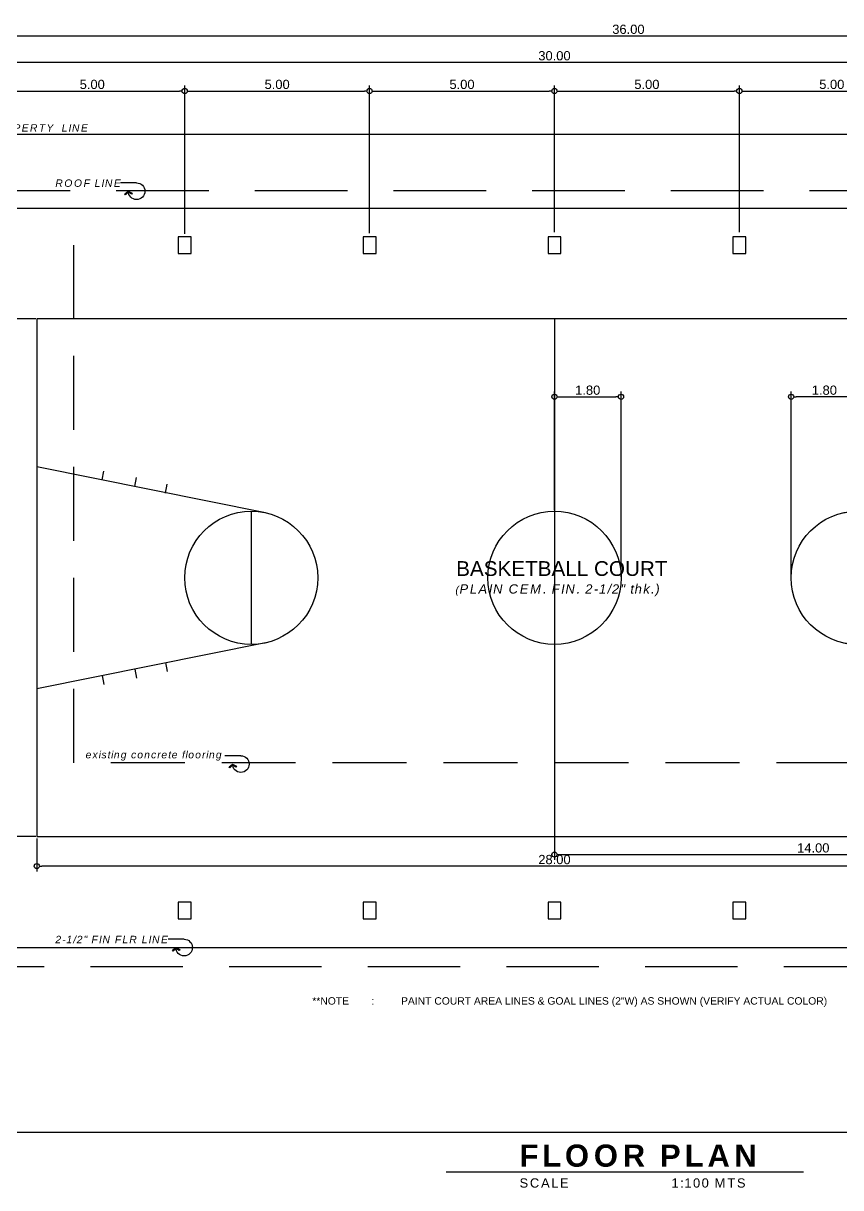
# Model space of a CAD drawing. Header units: inches. Extents: x -1369 to 1198, y -366 to 1398.
# Drawn here: x -29.52 to -7.41, y -13.91 to 17.58 of the extents above; entities that cross this region are included whole.
import ezdxf

# ---------------------------------------------------------------- set-up
doc = ezdxf.new("R2010")
doc.units = ezdxf.units.IN
doc.header["$MEASUREMENT"] = 0
doc.linetypes.add('HIDDEN', pattern=[0.375, 0.25, -0.125])
for name, color, linetype in [('dim', 8, 'Continuous'), ('rf', 1, 'HIDDEN'), ('txt', 7, 'Continuous')]:
    doc.layers.add(name, color=color, linetype=linetype)
doc.styles.get("Standard").update_dxf_attribs({"font": 'arial.ttf'})
doc.dimstyles.get("Standard").update_dxf_attribs({"dimtxt": 0.25, "dimasz": 0.14, "dimexe": 0.145, "dimexo": 0.025, "dimgap": 0.05, "dimtad": 1, "dimzin": 0, "dimdsep": 46, "dimtxsty": 'Standard', "dimblk": 'DOTBLANK', "dimcen": 0.09, "dimclrd": 256, "dimclre": 256, "dimaunit": 1, "dimadec": 5, "dimazin": 0, "dimtfac": 1, "dimtix": 1, "dimtofl": 0, "dimtmove": 0, "dimatfit": 3, "dimfxl": 0, "dimtolj": 1, "dimtzin": 0, "dimlwd": -1, "dimlwe": -1, "dimarcsym": 0})

# ---------------------------------------------------------------- blocks, each defined once
blk = doc.blocks.new('_DotBlank')
at = {"color": 0, "linetype": 'ByBlock', "lineweight": -2}
blk.add_line((-0.5, 0), (-1, 0), dxfattribs=at)
blk.add_circle((0, 0), 0.5, dxfattribs=at)
blk = doc.blocks.new('*D78')
at = {"layer": 'Defpoints', "color": 0, "transparency": 16777216}
for p in [(4.847, 17.238), (-31.153, 14.583), (4.847, 14.583)]:
    blk.add_point(p, dxfattribs=at)
at = {"layer": 'dim', "transparency": 16777216}
for p, q in [((-31.153, 14.608), (-31.153, 17.383)), ((4.847, 14.608), (4.847, 17.383)), ((-31.013, 17.238), (4.707, 17.238))]:
    blk.add_line(p, q, dxfattribs=at)
at = {"layer": 'dim', "transparency": 16777216, "xscale": 0.14, "yscale": 0.14, "zscale": 0.14, "rotation": 180}
blk.add_blockref('_DotBlank', (-31.153, 17.238), dxfattribs=at)
at = {"layer": 'dim', "transparency": 16777216, "xscale": 0.14, "yscale": 0.14, "zscale": 0.14}
blk.add_blockref('_DotBlank', (4.847, 17.238), dxfattribs=at)
at = {"layer": 'dim', "color": 0, "transparency": 16777216, "insert": (-13.153, 17.416), "char_height": 0.25, "attachment_point": 5}
blk.add_mtext('\\A1;36.00', dxfattribs=at)
blk = doc.blocks.new('bc')
at = {"color": 8, "true_color": 0x808080}
blk.add_lwpolyline([(7, 14), (-7, 14), (-7, -14), (7, -14)], close=True, dxfattribs=at)
for points in [[(-1.759, 7.817), (-3, 14)], [(1.759, 7.817), (3, 14)], [(-2.646, 12.235), (-2.887, 12.187)], [(2.646, 12.235), (2.887, 12.187)], [(-2.469, 11.353), (-2.71, 11.304)], [(2.469, 11.353), (2.71, 11.304)], [(-2.291, 10.52), (-2.532, 10.472)], [(2.291, 10.52), (2.532, 10.472)], [(1.8, 8.2), (-1.8, 8.2)], [(7, 0), (-7, 0)], [(-1.759, -7.817), (-3, -14)], [(1.759, -7.817), (3, -14)], [(1.8, -8.2), (-1.8, -8.2)], [(-2.291, -10.52), (-2.532, -10.472)], [(2.291, -10.52), (2.532, -10.472)], [(-2.469, -11.353), (-2.71, -11.304)], [(2.469, -11.353), (2.71, -11.304)], [(-2.646, -12.235), (-2.887, -12.187)], [(2.646, -12.235), (2.887, -12.187)]]:
    blk.add_lwpolyline(points, dxfattribs=at)
for centre in [(0, 8.2), (0, 0), (0, -8.2)]:
    blk.add_circle(centre, 1.8, dxfattribs=at)
blk = doc.blocks.new('*D111')
at = {"layer": 'Defpoints', "color": 0, "transparency": 16777216}
for p in [(-0.153, 16.524), (-30.153, 14.583), (-0.153, 14.583)]:
    blk.add_point(p, dxfattribs=at)
at = {"layer": 'dim', "transparency": 16777216}
for p, q in [((-30.153, 14.608), (-30.153, 16.669)), ((-30.013, 16.524), (-0.293, 16.524)), ((-0.153, 14.608), (-0.153, 16.669))]:
    blk.add_line(p, q, dxfattribs=at)
at = {"layer": 'dim', "transparency": 16777216, "xscale": 0.14, "yscale": 0.14, "zscale": 0.14, "rotation": 180}
blk.add_blockref('_DotBlank', (-30.153, 16.524), dxfattribs=at)
at = {"layer": 'dim', "transparency": 16777216, "xscale": 0.14, "yscale": 0.14, "zscale": 0.14}
blk.add_blockref('_DotBlank', (-0.153, 16.524), dxfattribs=at)
at = {"layer": 'dim', "color": 0, "transparency": 16777216, "insert": (-15.153, 16.701), "char_height": 0.25, "attachment_point": 5}
blk.add_mtext('\\A1;30.00', dxfattribs=at)
blk = doc.blocks.new('*D113')
at = {"layer": 'Defpoints', "color": 0, "transparency": 16777216}
for p in [(-25.153, 15.748), (-30.153, 14.583), (-25.153, 11.858)]:
    blk.add_point(p, dxfattribs=at)
at = {"layer": 'dim', "transparency": 16777216}
for p, q in [((-30.153, 14.608), (-30.153, 15.893)), ((-30.013, 15.748), (-25.293, 15.748)), ((-25.153, 11.883), (-25.153, 15.893))]:
    blk.add_line(p, q, dxfattribs=at)
at = {"layer": 'dim', "transparency": 16777216, "xscale": 0.14, "yscale": 0.14, "zscale": 0.14, "rotation": 180}
blk.add_blockref('_DotBlank', (-30.153, 15.748), dxfattribs=at)
at = {"layer": 'dim', "transparency": 16777216, "xscale": 0.14, "yscale": 0.14, "zscale": 0.14}
blk.add_blockref('_DotBlank', (-25.153, 15.748), dxfattribs=at)
at = {"layer": 'dim', "color": 0, "transparency": 16777216, "insert": (-27.653, 15.926), "char_height": 0.25, "attachment_point": 5}
blk.add_mtext('\\A1;5.00', dxfattribs=at)
blk = doc.blocks.new('*D114')
at = {"layer": 'Defpoints', "color": 0, "transparency": 16777216}
for p in [(-20.153, 15.748), (-25.153, 11.883), (-20.153, 11.883)]:
    blk.add_point(p, dxfattribs=at)
at = {"layer": 'dim', "transparency": 16777216}
for p, q in [((-25.153, 11.908), (-25.153, 15.893)), ((-25.013, 15.748), (-20.293, 15.748)), ((-20.153, 11.908), (-20.153, 15.893))]:
    blk.add_line(p, q, dxfattribs=at)
at = {"layer": 'dim', "transparency": 16777216, "xscale": 0.14, "yscale": 0.14, "zscale": 0.14, "rotation": 180}
blk.add_blockref('_DotBlank', (-25.153, 15.748), dxfattribs=at)
at = {"layer": 'dim', "transparency": 16777216, "xscale": 0.14, "yscale": 0.14, "zscale": 0.14}
blk.add_blockref('_DotBlank', (-20.153, 15.748), dxfattribs=at)
at = {"layer": 'dim', "color": 0, "transparency": 16777216, "insert": (-22.653, 15.926), "char_height": 0.25, "attachment_point": 5}
blk.add_mtext('\\A1;5.00', dxfattribs=at)
blk = doc.blocks.new('*D115')
at = {"layer": 'Defpoints', "color": 0, "transparency": 16777216}
for p in [(-15.153, 15.748), (-20.153, 11.908), (-15.153, 11.908)]:
    blk.add_point(p, dxfattribs=at)
at = {"layer": 'dim', "transparency": 16777216}
for p, q in [((-20.153, 11.933), (-20.153, 15.893)), ((-20.013, 15.748), (-15.293, 15.748)), ((-15.153, 11.933), (-15.153, 15.893))]:
    blk.add_line(p, q, dxfattribs=at)
at = {"layer": 'dim', "transparency": 16777216, "xscale": 0.14, "yscale": 0.14, "zscale": 0.14, "rotation": 180}
blk.add_blockref('_DotBlank', (-20.153, 15.748), dxfattribs=at)
at = {"layer": 'dim', "transparency": 16777216, "xscale": 0.14, "yscale": 0.14, "zscale": 0.14}
blk.add_blockref('_DotBlank', (-15.153, 15.748), dxfattribs=at)
at = {"layer": 'dim', "color": 0, "transparency": 16777216, "insert": (-17.653, 15.926), "char_height": 0.25, "attachment_point": 5}
blk.add_mtext('\\A1;5.00', dxfattribs=at)
blk = doc.blocks.new('*D116')
at = {"layer": 'Defpoints', "color": 0, "transparency": 16777216}
for p in [(-10.153, 15.748), (-15.153, 11.908), (-10.153, 11.908)]:
    blk.add_point(p, dxfattribs=at)
at = {"layer": 'dim', "transparency": 16777216}
for p, q in [((-15.153, 11.933), (-15.153, 15.893)), ((-15.013, 15.748), (-10.293, 15.748)), ((-10.153, 11.933), (-10.153, 15.893))]:
    blk.add_line(p, q, dxfattribs=at)
at = {"layer": 'dim', "transparency": 16777216, "xscale": 0.14, "yscale": 0.14, "zscale": 0.14, "rotation": 180}
blk.add_blockref('_DotBlank', (-15.153, 15.748), dxfattribs=at)
at = {"layer": 'dim', "transparency": 16777216, "xscale": 0.14, "yscale": 0.14, "zscale": 0.14}
blk.add_blockref('_DotBlank', (-10.153, 15.748), dxfattribs=at)
at = {"layer": 'dim', "color": 0, "transparency": 16777216, "insert": (-12.653, 15.926), "char_height": 0.25, "attachment_point": 5}
blk.add_mtext('\\A1;5.00', dxfattribs=at)
blk = doc.blocks.new('*D117')
at = {"layer": 'Defpoints', "color": 0, "transparency": 16777216}
for p in [(-5.153, 15.748), (-10.153, 11.908), (-5.153, 11.908)]:
    blk.add_point(p, dxfattribs=at)
at = {"layer": 'dim', "transparency": 16777216}
for p, q in [((-10.153, 11.933), (-10.153, 15.893)), ((-10.013, 15.748), (-5.293, 15.748)), ((-5.153, 11.933), (-5.153, 15.893))]:
    blk.add_line(p, q, dxfattribs=at)
at = {"layer": 'dim', "transparency": 16777216, "xscale": 0.14, "yscale": 0.14, "zscale": 0.14, "rotation": 180}
blk.add_blockref('_DotBlank', (-10.153, 15.748), dxfattribs=at)
at = {"layer": 'dim', "transparency": 16777216, "xscale": 0.14, "yscale": 0.14, "zscale": 0.14}
blk.add_blockref('_DotBlank', (-5.153, 15.748), dxfattribs=at)
at = {"layer": 'dim', "color": 0, "transparency": 16777216, "insert": (-7.653, 15.926), "char_height": 0.25, "attachment_point": 5}
blk.add_mtext('\\A1;5.00', dxfattribs=at)
blk = doc.blocks.new('circular leader')
at = {"color": 8}
for points in [[(220.29, 247.37), (221.89, 247.37)], [(221.12, 246.54), (220.73, 246.34), (220.79, 246.23), (221.11, 246.43), (221.38, 246.17), (221.46, 246.27), (221.12, 246.54)]]:
    blk.add_lwpolyline(points, dxfattribs=at)
blk.add_arc((220.29, 246.54), 0.829, 90, 0, dxfattribs=at)
blk = doc.blocks.new('*D327')
at = {"layer": 'Defpoints', "color": 0, "transparency": 16777216}
for p in [(-29.153, -4.442), (-1.153, -4.442), (-29.153, -5.215)]:
    blk.add_point(p, dxfattribs=at)
at = {"layer": 'dim', "transparency": 16777216}
for p, q in [((-29.153, -4.467), (-29.153, -5.36)), ((-1.153, -4.467), (-1.153, -5.36)), ((-1.293, -5.215), (-29.013, -5.215))]:
    blk.add_line(p, q, dxfattribs=at)
at = {"layer": 'dim', "transparency": 16777216, "xscale": 0.14, "yscale": 0.14, "zscale": 0.14, "rotation": 180}
blk.add_blockref('_DotBlank', (-29.153, -5.215), dxfattribs=at)
at = {"layer": 'dim', "transparency": 16777216, "xscale": 0.14, "yscale": 0.14, "zscale": 0.14}
blk.add_blockref('_DotBlank', (-1.153, -5.215), dxfattribs=at)
at = {"layer": 'dim', "color": 0, "transparency": 16777216, "insert": (-15.153, -5.038), "char_height": 0.25, "attachment_point": 5}
blk.add_mtext('\\A1;28.00', dxfattribs=at)
blk = doc.blocks.new('*D328')
at = {"layer": 'Defpoints', "color": 0, "transparency": 16777216}
for p in [(-15.153, -4.417), (-1.153, -4.417), (-1.153, -4.901)]:
    blk.add_point(p, dxfattribs=at)
at = {"layer": 'dim', "transparency": 16777216}
for p, q in [((-15.153, -4.442), (-15.153, -5.046)), ((-1.153, -4.442), (-1.153, -5.046)), ((-15.013, -4.901), (-1.293, -4.901))]:
    blk.add_line(p, q, dxfattribs=at)
at = {"layer": 'dim', "transparency": 16777216, "xscale": 0.14, "yscale": 0.14, "zscale": 0.14, "rotation": 180}
blk.add_blockref('_DotBlank', (-15.153, -4.901), dxfattribs=at)
at = {"layer": 'dim', "transparency": 16777216, "xscale": 0.14, "yscale": 0.14, "zscale": 0.14}
blk.add_blockref('_DotBlank', (-1.153, -4.901), dxfattribs=at)
at = {"layer": 'dim', "color": 0, "transparency": 16777216, "insert": (-8.153, -4.723), "char_height": 0.25, "attachment_point": 5}
blk.add_mtext('\\A1;14.00', dxfattribs=at)
blk = doc.blocks.new('*D330')
at = {"layer": 'Defpoints', "color": 0, "transparency": 16777216}
for p in [(-8.753, 7.478), (-6.953, 4.419), (-8.753, 2.583)]:
    blk.add_point(p, dxfattribs=at)
at = {"layer": 'dim', "transparency": 16777216}
for p, q in [((-8.753, 2.608), (-8.753, 7.623)), ((-6.953, 4.444), (-6.953, 7.623)), ((-7.093, 7.478), (-8.613, 7.478))]:
    blk.add_line(p, q, dxfattribs=at)
at = {"layer": 'dim', "transparency": 16777216, "xscale": 0.14, "yscale": 0.14, "zscale": 0.14, "rotation": 180}
blk.add_blockref('_DotBlank', (-8.753, 7.478), dxfattribs=at)
at = {"layer": 'dim', "transparency": 16777216, "xscale": 0.14, "yscale": 0.14, "zscale": 0.14}
blk.add_blockref('_DotBlank', (-6.953, 7.478), dxfattribs=at)
at = {"layer": 'dim', "color": 0, "transparency": 16777216, "insert": (-7.853, 7.656), "char_height": 0.25, "attachment_point": 5}
blk.add_mtext('\\A1;1.80', dxfattribs=at)
blk = doc.blocks.new('*D336')
at = {"layer": 'Defpoints', "color": 0, "transparency": 16777216}
for p in [(-29.153, 9.583), (-30.026, -4.417), (-29.153, -4.417)]:
    blk.add_point(p, dxfattribs=at)
at = {"layer": 'dim', "transparency": 16777216}
for p, q in [((-29.178, 9.583), (-30.171, 9.583)), ((-30.026, 9.443), (-30.026, -4.277)), ((-29.178, -4.417), (-30.171, -4.417))]:
    blk.add_line(p, q, dxfattribs=at)
at = {"layer": 'dim', "transparency": 16777216, "xscale": 0.14, "yscale": 0.14, "zscale": 0.14}
for p, rotation in [((-30.026, 9.583), 90), ((-30.026, -4.417), 270)]:
    blk.add_blockref('_DotBlank', p, dxfattribs=dict(at, rotation=rotation))
at = {"layer": 'dim', "color": 0, "transparency": 16777216, "insert": (-30.204, 2.583), "char_height": 0.25, "attachment_point": 5, "rotation": 90}
blk.add_mtext('\\A1;14.00', dxfattribs=at)
blk = doc.blocks.new('*D338')
at = {"layer": 'Defpoints', "color": 0, "transparency": 16777216}
for p in [(-13.353, 7.478), (-15.153, 4.383), (-13.353, 2.583)]:
    blk.add_point(p, dxfattribs=at)
at = {"layer": 'dim', "transparency": 16777216}
for p, q in [((-15.153, 4.408), (-15.153, 7.623)), ((-13.353, 2.608), (-13.353, 7.623)), ((-15.013, 7.478), (-13.493, 7.478))]:
    blk.add_line(p, q, dxfattribs=at)
at = {"layer": 'dim', "transparency": 16777216, "xscale": 0.14, "yscale": 0.14, "zscale": 0.14, "rotation": 180}
blk.add_blockref('_DotBlank', (-15.153, 7.478), dxfattribs=at)
at = {"layer": 'dim', "transparency": 16777216, "xscale": 0.14, "yscale": 0.14, "zscale": 0.14}
blk.add_blockref('_DotBlank', (-13.353, 7.478), dxfattribs=at)
at = {"layer": 'dim', "color": 0, "transparency": 16777216, "insert": (-14.253, 7.656), "char_height": 0.25, "attachment_point": 5}
blk.add_mtext('\\A1;1.80', dxfattribs=at)

msp = doc.modelspace()

# ---------------------------------------------------------------- linework, layer by layer
at = {"color": 7}
msp.add_lwpolyline([(-31.1526, 14.5831), (4.8474, 14.5831), (4.8474, -12.4169), (-31.1526, -12.4169)], close=True, dxfattribs=at)
at = {"color": 3}
for points in [[(-31.1526, 12.5831), (0.8474, 12.5831), (0.8474, 9.5831), (4.8474, 9.5831)], [(-31.1526, -7.4169), (1.0274, -7.4169), (1.0273, -4.4169), (4.8474, -4.4169)]]:
    msp.add_lwpolyline(points, dxfattribs=at)
for points in [[(-24.9775, 11.8081), (-25.3275, 11.8081), (-25.3275, 11.3581), (-24.9775, 11.3581)], [(-19.9775, 11.8081), (-20.3275, 11.8081), (-20.3275, 11.3581), (-19.9775, 11.3581)], [(-14.9775, 11.8081), (-15.3275, 11.8081), (-15.3275, 11.3581), (-14.9775, 11.3581)], [(-9.9775, 11.8081), (-10.3275, 11.8081), (-10.3275, 11.3581), (-9.9775, 11.3581)], [(-24.9775, -6.1919), (-25.3275, -6.1919), (-25.3275, -6.6419), (-24.9775, -6.6419)], [(-19.9775, -6.1919), (-20.3275, -6.1919), (-20.3275, -6.6419), (-19.9775, -6.6419)], [(-14.9775, -6.1919), (-15.3275, -6.1919), (-15.3275, -6.6419), (-14.9775, -6.6419)], [(-9.9775, -6.1919), (-10.3275, -6.1919), (-10.3275, -6.6419), (-9.9775, -6.6419)]]:
    msp.add_lwpolyline(points, close=True)
at = {"color": 1}
msp.add_lwpolyline([(-18.0837, -13.4796), (-8.4177, -13.4796)], dxfattribs=at)
at = {"layer": 'Defpoints', "color": 8, "linetype": 'HIDDEN', "ltscale": 8}
msp.add_lwpolyline([(-28.1526, 12.5831), (1.8474, 12.5831), (1.8474, -2.4169), (-28.1526, -2.4169)], close=True, dxfattribs=at)
at = {"layer": 'rf', "color": 1, "linetype": 'HIDDEN', "ltscale": 10}
msp.add_lwpolyline([(1.0474, 13.0581), (1.0474, -7.9419), (-30.7526, -7.9419), (-30.7526, 13.0581)], close=True, dxfattribs=at)

# ---------------------------------------------------------------- block references
at = {"rotation": 90}
msp.add_blockref('bc', (-15.1526, 2.5831), dxfattribs=at)
at = {"layer": 'Defpoints', "color": 8, "xscale": -0.2708462903903239, "yscale": 0.2708462903903239, "zscale": 0.2708462903903239}
msp.add_blockref('circular leader', (36.0296, -69.228), dxfattribs=at)
at = {"layer": 'txt', "color": 8, "xscale": -0.2708462903903239, "yscale": 0.2708462903903239, "zscale": 0.2708462903903239}
for p in [(33.2107, -53.7357), (34.4964, -74.1909)]:
    msp.add_blockref('circular leader', p, dxfattribs=at)

# ---------------------------------------------------------------- texts
at = {"insert": (-16.099, -12.7442), "char_height": 0.6, "attachment_point": 1}
msp.add_mtext_dynamic_manual_height_columns('{\\fArial|b1|i0|c0|p34;\\T1.2;FLOOR PLAN}', width=13.342836, gutter_width=1, heights=[0], dxfattribs=at)
at = {"char_height": 0.25, "attachment_point": 1}
for s, insert, width in [('{\\T1.2;SCALE}', (-16.0973, -13.6583), 2.789052), ('{\\T1.2;1:100 MTS}', (-11.9883, -13.6583), 4.208436)]:
    msp.add_mtext(s, dxfattribs=dict(at, insert=insert, width=width))
at = {"layer": 'Defpoints', "char_height": 0.2, "attachment_point": 1}
for s, insert, width in [('{\\fArial|b0|i1|c0|p34;\\T1.2;existing concrete flooring}', (-27.8325, -2.1008), 4.498814), ('**NOTE^I:^IPAINT COURT AREA LINES & GOAL LINES (2"W) AS SHOWN (VERIFY ACTUAL COLOR)', (-21.7021, -8.76), 14.765613)]:
    msp.add_mtext(s, dxfattribs=dict(at, insert=insert, width=width))
at = {"layer": 'txt', "attachment_point": 1}
for s, insert, char_height, width in [('{\\fArial|b0|i1|c0|p34;\\T1.2;PROPERTY  LINE}', (-30.5106, 14.8515), 0.2, 4.498814), ('{\\fArial|b0|i1|c0|p34;\\T1.2;ROOF LINE}', (-28.6507, 13.3568), 0.2, 4.498814), ('BASKETBALL COURT', (-17.8106, 3.0336), 0.4, 6.064647), ('{\\fArial|b0|i1|c0|p34;\\T1.2;(\\H1.25x;PLAIN CEM. FIN. 2-1/2" thk.)}', (-17.8314, 2.4073), 0.2, 6.880515), ('{\\fArial|b0|i1|c0|p34;\\T1.2;2-1/2" FIN FLR LINE}', (-28.6507, -7.0984), 0.2, 4.498814)]:
    msp.add_mtext(s, dxfattribs=dict(at, insert=insert, char_height=char_height, width=width))

# ---------------------------------------------------------------- dimensions: what is measured, and where the dimension line sits
at = {"layer": 'dim', "color": 0}
for base, p1, p2, picture, middle in [((4.8474, 17.2382), (-31.1526, 14.5831), (4.8474, 14.5831), '*D78', (-13.1526, 17.4159)), ((-0.1526, 16.5236), (-30.1525, 14.5831), (-0.1526, 14.5831), '*D111', (-15.1526, 16.7014)), ((-25.1526, 15.748), (-30.1525, 14.5831), (-25.1526, 11.8581), '*D113', (-27.6526, 15.9257)), ((-20.1526, 15.748), (-25.1526, 11.8831), (-20.1526, 11.8831), '*D114', (-22.6526, 15.9257)), ((-15.1526, 15.748), (-20.1526, 11.9081), (-15.1526, 11.9081), '*D115', (-17.6526, 15.9257)), ((-10.1526, 15.748), (-15.1526, 11.9081), (-10.1526, 11.9081), '*D116', (-12.6526, 15.9257)), ((-5.1526, 15.748), (-10.1526, 11.9081), (-5.1526, 11.9081), '*D117', (-7.6526, 15.9257)), ((-13.3526, 7.4781), (-15.1526, 4.3831), (-13.3526, 2.5831), '*D338', (-14.2526, 7.6558)), ((-8.7526, 7.4781), (-6.9526, 4.4188), (-8.7526, 2.5831), '*D330', (-7.8526, 7.6558)), ((-29.1526, -5.2152), (-1.1526, -4.4419), (-29.1526, -4.4419), '*D327', (-15.1526, -5.0375)), ((-1.1526, -4.901), (-15.1526, -4.4169), (-1.1526, -4.4169), '*D328', (-8.1526, -4.7234))]:
    dim = msp.add_linear_dim(base=base, p1=p1, p2=p2, dimstyle='Standard', dxfattribs=at)
    dim.commit()
    dim.dimension.update_dxf_attribs({"geometry": picture, "text_midpoint": middle})
dim = msp.add_linear_dim(base=(-30.026, -4.4169), p1=(-29.1526, 9.5831), p2=(-29.1526, -4.4169), angle=90, dimstyle='Standard', dxfattribs=at)
dim.commit()
dim.dimension.update_dxf_attribs({"geometry": '*D336', "text_midpoint": (-30.2037, 2.5831)})

doc.saveas('drawing.dxf')
